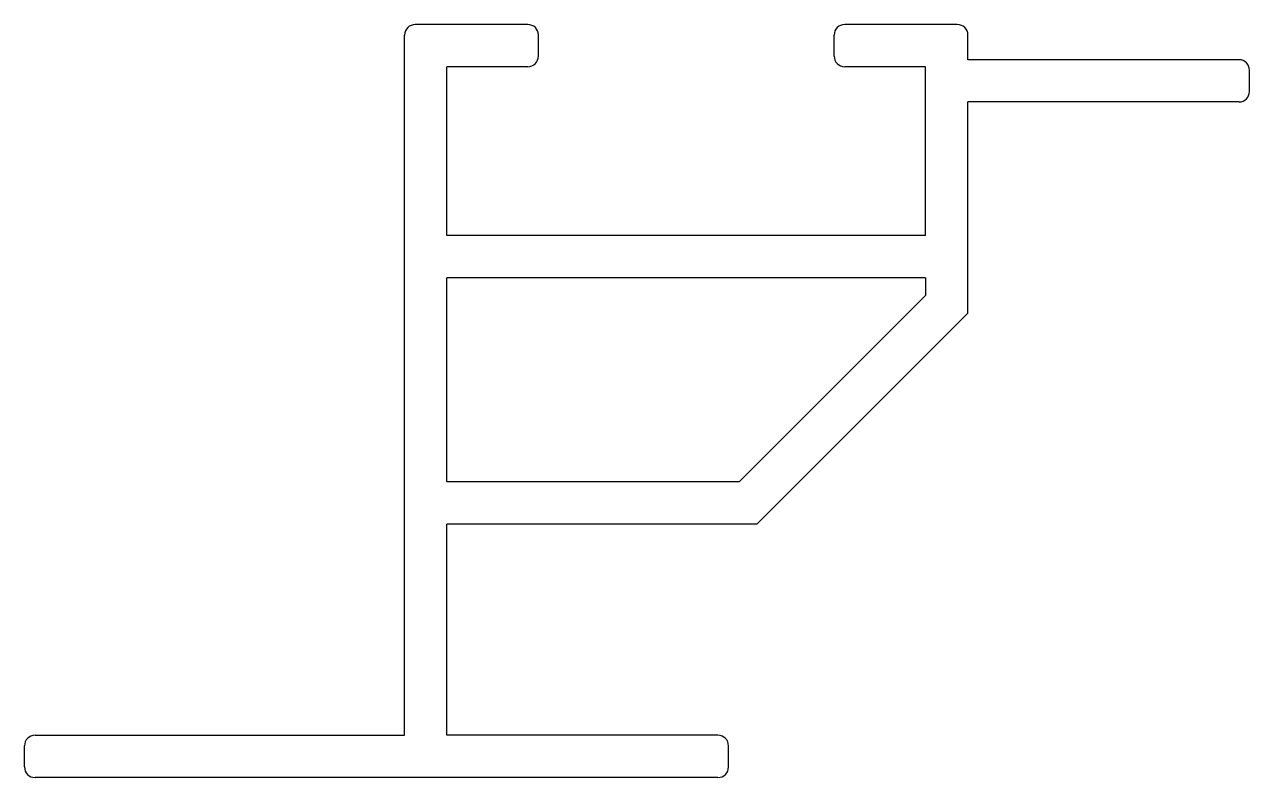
# Model space of a CAD drawing. Extents: x 893.5 to 928.3, y 462.1 to 483.5.
import ezdxf

# ---------------------------------------------------------------- set-up
doc = ezdxf.new("R2010")
doc.units = 0
doc.layers.get('0').update_dxf_attribs({"linetype": 'CONTINUOUS'})

msp = doc.modelspace()

# ---------------------------------------------------------------- linework, layer by layer
for p, q in [((907.82, 483.466), (904.62, 483.466)), ((920.02, 483.466), (916.82, 483.466)), ((904.32, 463.266), (904.32, 483.166)), ((908.12, 482.566), (908.12, 483.166)), ((916.52, 482.566), (916.52, 483.166)), ((920.32, 482.466), (920.32, 483.166)), ((928.02, 482.466), (920.32, 482.466)), ((905.52, 477.466), (905.52, 482.266)), ((907.82, 482.266), (905.52, 482.266)), ((919.12, 482.266), (916.82, 482.266)), ((919.12, 477.466), (919.12, 482.266)), ((928.32, 481.566), (928.32, 482.166)), ((920.32, 475.266), (920.32, 481.266)), ((928.02, 481.266), (920.32, 481.266)), ((919.12, 477.466), (905.52, 477.466)), ((919.12, 476.266), (905.52, 476.266)), ((905.52, 470.466), (905.52, 476.266)), ((919.12, 476.266), (919.12, 475.763)), ((913.823, 470.466), (919.12, 475.763)), ((914.32, 469.266), (920.32, 475.266)), ((913.823, 470.466), (905.52, 470.466)), ((914.32, 469.266), (905.52, 469.266)), ((905.52, 463.266), (905.52, 469.266)), ((893.82, 463.266), (904.32, 463.266)), ((913.22, 463.266), (905.52, 463.266)), ((893.52, 462.366), (893.52, 462.966)), ((913.52, 462.366), (913.52, 462.966)), ((913.22, 462.066), (893.82, 462.066))]:
    msp.add_line(p, q)
for centre, start, end in [((904.62, 483.166), 90, 180), ((907.82, 483.166), 0, 90), ((916.82, 483.166), 90, 180), ((920.02, 483.166), 0, 90), ((907.82, 482.566), 270, 0), ((916.82, 482.566), 180, 270), ((928.02, 482.166), 0, 90), ((928.02, 481.566), 270, 0), ((893.82, 462.966), 90, 180), ((913.22, 462.966), 0, 90), ((893.82, 462.366), 180, 270), ((913.22, 462.366), 270, 0)]:
    msp.add_arc(centre, 0.3, start, end)

doc.saveas('drawing.dxf')
